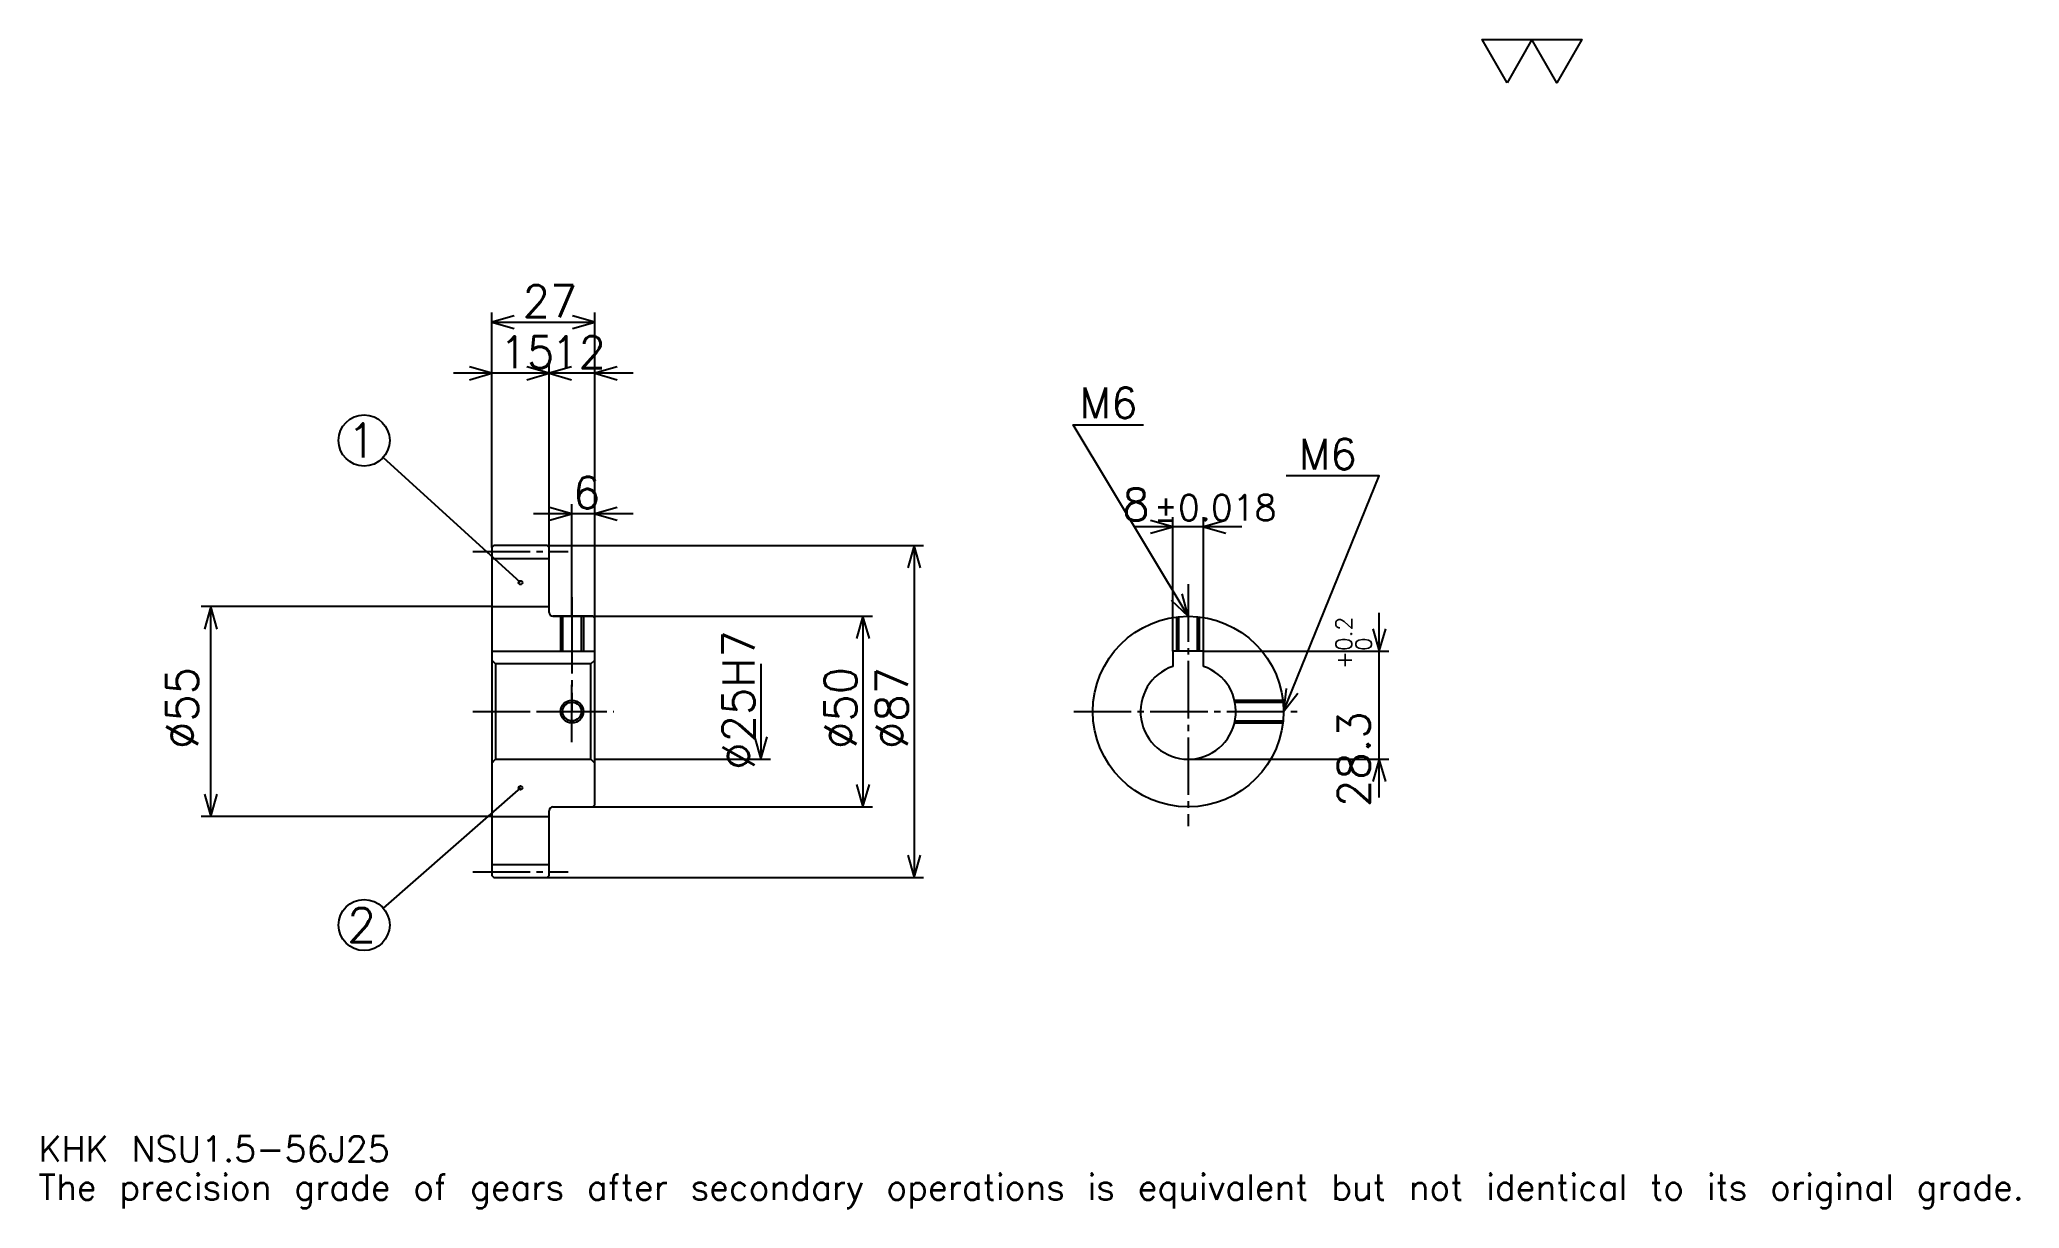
# Model space of a CAD drawing. Extents: x 17 to 536, y 6 to 313.
import ezdxf

# ---------------------------------------------------------------- set-up
doc = ezdxf.new("R2010")
doc.units = 0
doc.linetypes.add('DASHDOT', pattern=[20.086956, 15.065217, -1.673913, 1.673913, -1.673913])
doc.layers.get('0').update_dxf_attribs({"linetype": 'CONTINUOUS'})
doc.layers.add('DASHDOT', color=6, linetype='DASHDOT')
doc.styles.add('KANJI', font='TXT', dxfattribs={"bigfont": 'BIGFONT'})

msp = doc.modelspace()

# ---------------------------------------------------------------- linework, layer by layer
at = {"color": 5}
for p, q in [((135.586975, 179.92392), (135.586975, 241.021759)), ((162.586975, 179.92392), (162.586975, 241.021759)), ((135.586975, 238.51088), (162.586975, 238.51088)), ((160.630447, 225.119568), (125.543495, 225.119568)), ((172.630463, 225.119568), (140.543503, 225.119568)), ((150.586975, 179.92392), (150.586975, 227.630432)), ((143.086975, 170.23642), (107.062325, 202.997345)), ((172.630463, 188.293488), (146.543503, 188.293488)), ((156.586975, 179.92392), (156.586975, 190.804352)), ((314.152191, 152.223923), (314.152191, 187.369568)), ((322.152191, 152.223923), (322.152191, 187.369568)), ((332.195679, 184.858704), (304.108704, 184.858704)), ((135.586975, 179.42392), (135.586975, 179.92392)), ((150.086975, 179.92392), (162.586975, 179.92392)), ((150.586975, 179.42392), (150.586975, 179.92392)), ((156.586975, 161.42392), (156.586975, 179.92392)), ((156.586975, 161.42392), (156.586975, 179.92392)), ((162.586975, 179.92392), (248.793503, 179.92392)), ((162.586975, 160.92392), (162.586975, 179.92392)), ((246.282623, 179.92392), (246.282623, 92.92392)), ((135.586975, 163.92392), (59.423927, 163.92392)), ((61.934799, 108.92392), (61.934799, 163.92392)), ((151.586975, 161.42392), (162.586975, 161.42392)), ((162.586975, 161.42392), (235.402191, 161.42392)), ((232.891327, 161.42392), (232.891327, 111.42392)), ((368.260895, 113.88044), (368.260895, 162.267395)), ((322.152191, 152.223923), (370.771759, 152.223923)), ((206.108719, 148.92392), (206.108719, 123.92392)), ((162.586975, 123.92392), (208.619598, 123.92392)), ((318.152191, 123.92392), (370.771759, 123.92392)), ((143.086975, 116.42392), (107.140259, 84.863274)), ((151.586975, 111.42392), (162.586975, 111.42392)), ((162.586975, 111.42392), (235.402191, 111.42392)), ((135.586975, 108.92392), (59.423927, 108.92392)), ((150.086975, 92.92392), (162.586975, 92.92392)), ((162.586975, 92.92392), (248.793503, 92.92392))]:
    msp.add_line(p, q, dxfattribs=at)
at = {"color": 4}
for p, q in [((135.586975, 176.54892), (150.586975, 176.54892)), ((135.586975, 163.92392), (150.586975, 163.92392)), ((135.586975, 152.223923), (162.586975, 152.223923)), ((136.586975, 148.92392), (136.586975, 123.92392)), ((161.586975, 148.92392), (162.586975, 149.92392)), ((161.586975, 123.92392), (162.586975, 122.92392)), ((135.586975, 108.92392), (150.586975, 108.92392)), ((135.586975, 96.29892), (150.586975, 96.29892))]:
    msp.add_line(p, q, dxfattribs=at)
at = {"color": 7}
msp.add_lwpolyline([(401.739136, 301.304352), (395.210876, 312.619995), (421.323914, 312.619995), (414.795654, 301.304352), (408.267395, 312.619995), (401.739136, 301.304352)], dxfattribs=at)
at = {"color": 5}
for points in [[(141.445663, 240.184784), (135.586975, 238.51088), (141.445663, 236.836975)], [(156.728271, 236.836975), (162.586975, 238.51088), (156.728271, 240.184784)], [(129.728287, 223.445648), (135.586975, 225.119568), (129.728287, 226.793488)], [(144.728271, 223.445648), (150.586975, 225.119568), (144.728271, 226.793488)], [(156.445679, 226.793488), (150.586975, 225.119568), (156.445679, 223.445648)], [(168.445679, 226.793488), (162.586975, 225.119568), (168.445679, 223.445648)], [(318.152191, 161.42392), (288.021759, 211.641312), (306.434814, 211.641312)], [(343.152191, 136.42392), (368.260895, 198.25), (343.821777, 198.25)], [(150.728271, 186.619568), (156.586975, 188.293488), (150.728271, 189.967392)], [(168.445679, 189.967392), (162.586975, 188.293488), (168.445679, 186.619568)], [(308.293518, 183.184784), (314.152191, 184.858704), (308.293518, 186.532608)], [(328.010864, 186.532608), (322.152191, 184.858704), (328.010864, 183.184784)], [(247.956543, 174.065216), (246.282623, 179.92392), (244.608719, 174.065216)], [(313.702545, 165.586487), (318.152191, 161.42392), (316.573303, 167.308929)], [(63.608711, 158.065216), (61.934799, 163.92392), (60.260887, 158.065216)], [(234.565231, 155.565216), (232.891327, 161.42392), (231.217407, 155.565216)], [(366.586975, 158.082611), (368.260895, 152.223923), (369.934814, 158.082611)], [(343.805756, 142.481903), (343.152191, 136.42392), (346.907532, 141.222214)], [(204.434814, 129.782608), (206.108719, 123.92392), (207.782623, 129.782608)], [(369.934814, 118.065224), (368.260895, 123.92392), (366.586975, 118.065224)], [(60.260887, 114.782616), (61.934799, 108.92392), (63.608711, 114.782616)], [(231.217407, 117.282616), (232.891327, 111.42392), (234.565231, 117.282616)], [(244.608719, 98.782616), (246.282623, 92.92392), (247.956543, 98.782616)]]:
    msp.add_lwpolyline(points, dxfattribs=at)
at = {"color": 4}
for points in [[(150.586975, 162.42392), (150.586975, 179.42392), (150.086975, 179.92392), (136.086975, 179.92392), (135.586975, 179.42392), (135.586975, 122.92392)], [(151.586975, 111.42392), (162.086975, 111.42392), (162.586975, 111.92392), (162.586975, 160.92392), (162.086975, 161.42392), (151.586975, 161.42392)], [(153.586975, 161.42392), (153.586975, 152.223923)], [(154.126984, 161.42392), (154.126984, 152.223923)], [(159.046967, 161.42392), (159.046967, 152.223923)], [(159.586975, 161.42392), (159.586975, 152.223923)], [(315.152191, 152.223923), (315.152191, 161.243271)], [(315.6922, 152.223923), (315.6922, 161.302597)], [(320.612183, 152.223923), (320.612183, 161.302597)], [(321.152191, 152.223923), (321.152191, 161.243271)], [(322.152191, 148.266632), (322.152191, 152.223923), (314.152191, 152.223923), (314.152191, 148.266632)], [(135.586975, 122.92392), (136.586975, 123.92392), (161.586975, 123.92392), (161.586975, 148.92392), (136.586975, 148.92392), (135.586975, 149.92392)], [(330.286865, 139.42392), (342.971558, 139.42392)], [(330.407715, 138.883926), (343.030884, 138.883926)], [(330.286865, 133.42392), (342.971558, 133.42392)], [(330.407715, 133.963913), (343.030884, 133.963913)], [(135.586975, 122.92392), (135.586975, 93.42392), (136.086975, 92.92392), (150.086975, 92.92392), (150.586975, 93.42392), (150.586975, 110.42392)]]:
    msp.add_lwpolyline(points, dxfattribs=at)
at = {"color": 5}
for centre, radius in [((102.108719, 207.502182), 6.695652), ((143.086975, 170.23642), 0.502174), ((143.086975, 116.42392), 0.502174), ((102.108719, 80.445663), 6.695652)]:
    msp.add_circle(centre, radius, dxfattribs=at)
at = {"color": 4}
for centre, radius in [((318.152191, 136.42392), 25), ((156.586975, 136.42392), 2.46)]:
    msp.add_circle(centre, radius, dxfattribs=at)
at = {"color": 7}
msp.add_circle((156.586975, 136.42392), 3, dxfattribs=at)
at = {"color": 4}
for centre, radius, start, end in [((151.586975, 162.42392), 1, 180, 270), ((318.152191, 136.42392), 12.5, 108.66292518, 71.33707482), ((151.586975, 110.42392), 1, 90, 180)]:
    msp.add_arc(centre, radius, start, end, dxfattribs=at)
at = {"layer": 'DASHDOT', "color": 7}
for p, q in [((130.565231, 178.42392), (155.608719, 178.42392)), ((318.152191, 169.793488), (318.152191, 106.402176)), ((156.586975, 161.42392), (156.586975, 136.42392)), ((130.565231, 136.42392), (167.608719, 136.42392)), ((288.130432, 136.42392), (348.17395, 136.42392)), ((130.565231, 94.42392), (155.608719, 94.42392))]:
    msp.add_line(p, q, dxfattribs=at)
for points in [[(156.586975, 166.445663), (156.586975, 147.202179)], [(156.586975, 128.402176), (156.586975, 144.445663)], [(148.565231, 136.42392), (164.608719, 136.42392)]]:
    msp.add_lwpolyline(points, dxfattribs=at)

# ---------------------------------------------------------------- texts
at = {"color": 7, "style": 'KANJI'}
for s, height, p in [('27', 8.369565, (143.646759, 239.850006)), ('15', 8.369565, (137.646759, 226.458694)), ('12', 8.369565, (151.146759, 226.458694)), ('M6', 8.034783, (289.695679, 213.315216)), ('1', 8.927536, (97.644943, 203.038422)), ('M6', 8.034783, (347.169586, 199.92392)), ('6', 8.369565, (156.866867, 189.632614)), ('8', 8.369565, (300.875732, 186.532608)), ('%%p0.018', 6.695652, (309.160583, 186.532608)), ('2', 8.927536, (97.644943, 75.981888)), ('KHK NSU1.5-56J25', 6.695652, (16.73913, 18.413044)), ('The precision grade of gears after secondary operations is equivalent but not identical to its original grade.', 6.695652, (16.73913, 8.369565))]:
    msp.add_text(s, height=height, dxfattribs=at).set_placement(p)
for s, height, p in [('%%c25H7', 8.369565, (204.434814, 121.14946)), ('0.2', 4.184783, (361.063049, 152.293045)), ('+', 4.184783, (361.063049, 147.606079)), ('0', 4.184783, (366.252197, 152.293045)), ('%%c55', 8.369565, (58.586975, 126.589676)), ('%%c50', 8.369565, (231.217407, 126.589676)), ('%%c87', 8.369565, (244.608719, 126.589676)), ('28.3', 8.369565, (365.750031, 111.379288))]:
    msp.add_text(s, height=height, rotation=90, dxfattribs=at).set_placement(p)

doc.saveas('drawing.dxf')
